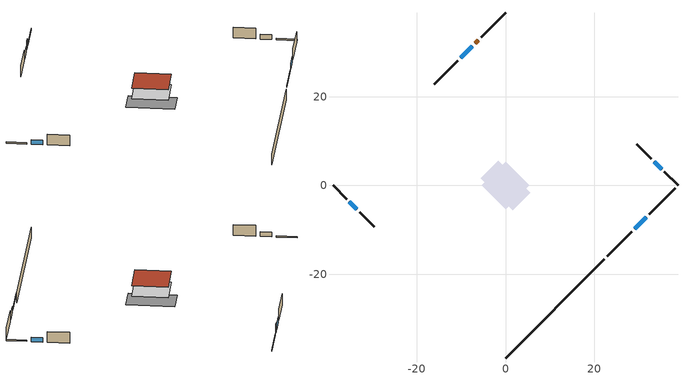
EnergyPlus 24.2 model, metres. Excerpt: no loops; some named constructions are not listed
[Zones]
conditioned space
 floor adiabatic (AdiabaticFloorConstruction): -5.34,0 0,5.34 5.34,0 0,-5.34 z0.3
 floor foundation (Slab1 construction): -5.57,1.59 -1.59,5.57 5.57,-1.59 1.59,-5.57 z-2.13
 wall outside (RimJoist1 construction): 22.94,-15.94 28.46,-10.43 z0.3:0.61
 wall outside (RimJoist2 construction): -38.89,0 -35.83,-3.06 z0.3:0.61
 wall outside (RimJoist3 construction): 0,38.89 -5.52,33.37 z0.3:0.61
 wall outside (RimJoist4 construction): 38.89,0 35.83,3.06 z0.3:0.61
 wall outside (AdiabaticWallConstruction 1): -6.17,32.71 -6.82,32.07 z0.3:2.34
 wall outside (AdiabaticWallConstruction): 29.12,-9.77 31.7,-7.19 / -7.48,31.41 -10.06,28.83 z0.3:1.52; -35.17,-3.72 -33.48,-5.4 / 35.17,3.72 33.48,5.4 z0.3:1.34
 wall outside (Wall1 construction): 32.35,-6.53 38.23,-0.66 z0.3:2.74
 wall outside (Wall2 construction): -32.83,-6.06 -29.56,-9.33 z0.3:2.74
 wall outside (Wall3 construction): -10.72,28.17 -16.05,22.83 z0.3:2.74
 wall outside (Wall4 construction): 32.83,6.06 29.56,9.33 z0.3:2.74
 wall foundation (FoundationWall1 construction): 0,-38.89 22.29,-16.6 z-2.13:0.3
 window (WindowConstruction): 29.12,-9.77 31.7,-7.19 z0.3:1.52
 window (WindowConstruction 1): -35.17,-3.72 -33.48,-5.4 z0.3:1.34
 window (WindowConstruction 2): -7.48,31.41 -10.06,28.83 z0.3:1.52
 window (WindowConstruction 3): 35.17,3.72 33.48,5.4 z0.3:1.34
 door (Door): -6.17,32.71 -6.82,32.07 z0.3:2.34
 ceiling adiabatic (AdiabaticFloorConstruction): 0,-5.34 5.34,0 0,5.34 -5.34,0 z0.3
 roof outside (Roof1 construction): 0,5.34 -5.34,0 0,-5.34 5.34,0 z2.74
[Schedule:Day:Interval]
cooling season schedule day; cooling season schedule day 2; cooling season schedule default day: No, 24:00, 0
cooling season schedule day 1: No, 24:00, 1
[Schedule:Week:Daily]
cooling season schedule Week Rule - Jan1-May26: cooling season schedule day, cooling season schedule day, cooling season schedule day, cooling season schedule day, cooling season schedule day, cooling season schedule day, cooling season schedule day, cooling season schedule default day, cooling season schedule default day, cooling season schedule default day, cooling season schedule default day, cooling season schedule default day
cooling season schedule Week Rule - May27-Jun2: cooling season schedule day, cooling season schedule day, cooling season schedule day, cooling season schedule day, cooling season schedule day, cooling season schedule day 1, cooling season schedule day 1, cooling season schedule default day, cooling season schedule default day, cooling season schedule default day, cooling season schedule default day, cooling season schedule default day
cooling season schedule Week Rule - Jun3-Sep29: cooling season schedule day 1, cooling season schedule day 1, cooling season schedule day 1, cooling season schedule day 1, cooling season schedule day 1, cooling season schedule day 1, cooling season schedule day 1, cooling season schedule default day, cooling season schedule default day, cooling season schedule default day, cooling season schedule default day, cooling season schedule default day
cooling season schedule Week Rule - Sep30-Oct6: cooling season schedule day 1, cooling season schedule day 2, cooling season schedule day 2, cooling season schedule day 2, cooling season schedule day 2, cooling season schedule day 2, cooling season schedule day 2, cooling season schedule default day, cooling season schedule default day, cooling season schedule default day, cooling season schedule default day, cooling season schedule default day
cooling season schedule Week Rule - Oct7-Dec31: cooling season schedule day 2, cooling season schedule day 2, cooling season schedule day 2, cooling season schedule day 2, cooling season schedule day 2, cooling season schedule day 2, cooling season schedule day 2, cooling season schedule default day, cooling season schedule default day, cooling season schedule default day, cooling season schedule default day, cooling season schedule default day
[Schedule:Year]
cooling season schedule: cooling season schedule Week Rule - Jan1-May26, 1, 1, 5, 26, cooling season schedule Week Rule - May27-Jun2, 5, 27, 6, 2, cooling season schedule Week Rule - Jun3-Sep29, 6, 3, 9, 29, cooling season schedule Week Rule - Sep30-Oct6, 9, 30, 10, 6, cooling season schedule Week Rule - Oct7-Dec31, 10, 7, 12, 31
